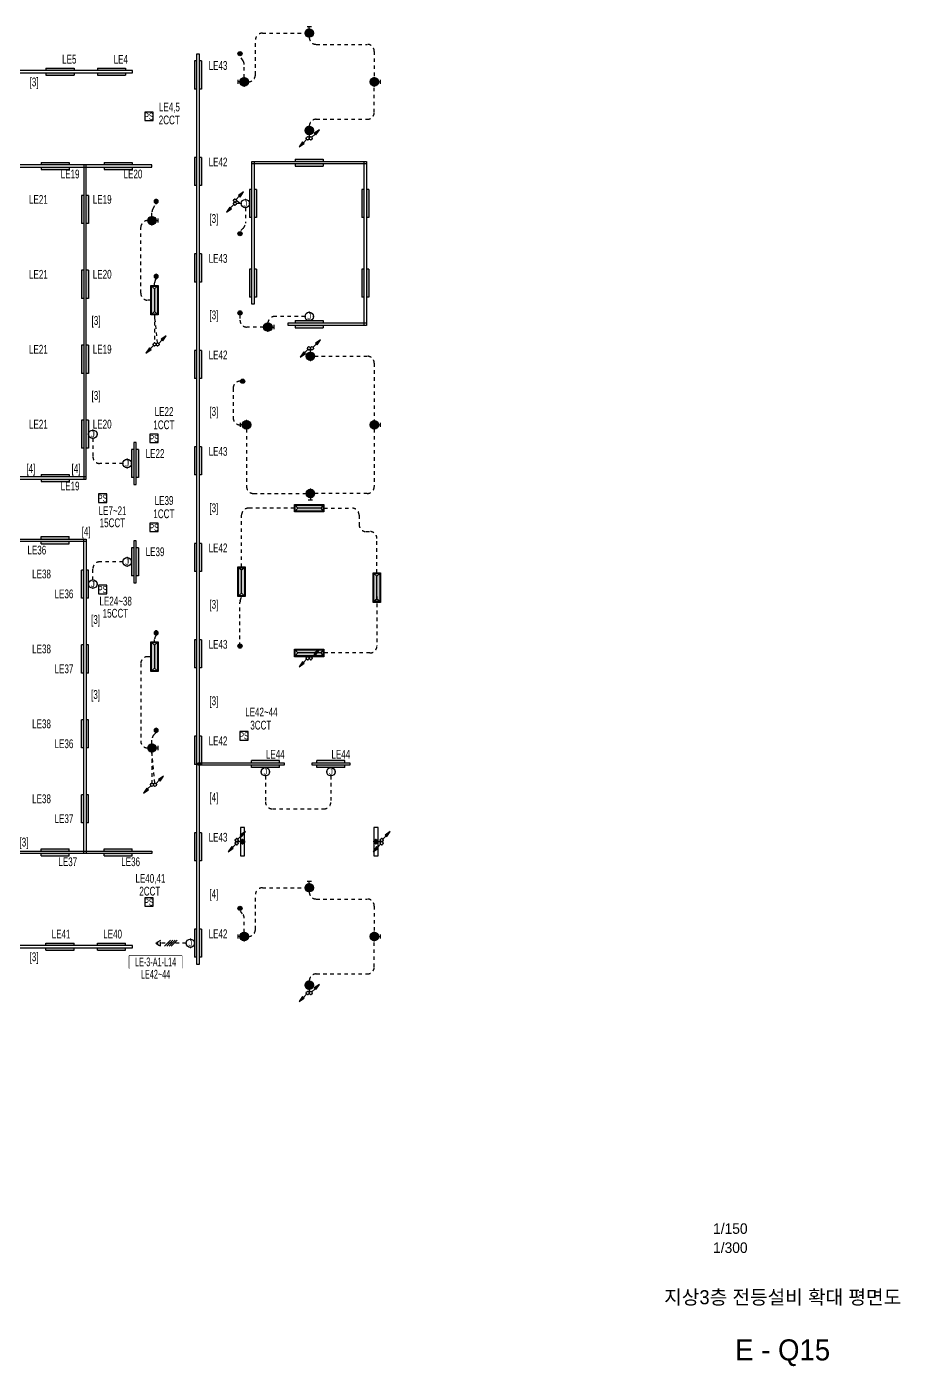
# Model space of a CAD drawing. Header units: millimetres. Extents: x 86947 to 500447, y -530175 to 1059536.
# Drawn here: x 336633 to 373947, y 194848 to 252050 of the extents above; entities that cross this region are included whole.
import ezdxf
from ezdxf.enums import TextEntityAlignment as Align

# ---------------------------------------------------------------- set-up
doc = ezdxf.new("R2010")
doc.units = ezdxf.units.MM
doc.header["$LTSCALE"] = 150
doc.set_wipeout_variables(frame=1)
doc.linetypes.add('D1', pattern=[3, 1, -1, 1])
for name, color, linetype in [('------01 Distribution Panel', 3, 'Continuous'), ('------03 Lighting Fixture', 3, 'Continuous'), ('------04 Lighting Switch', 2, 'Continuous'), ('------04 Number of Strands (가닥수)', 1, 'Continuous'), ('-----20 General Symbol', 3, 'Continuous'), ('-----23 Concealed or Exposed Wire', 4, 'D1'), ('-----28 Race Way', 1, 'Continuous'), ('-----41 Drawing Title', 2, 'Continuous'), ('-----42 Drawing Number', 2, 'Continuous'), ('-----43 Drawing Scale', 3, 'Continuous')]:
    doc.layers.add(name, color=color, linetype=linetype)
doc.styles.add('ELEC', font='Dotum.ttf')

# ---------------------------------------------------------------- blocks, each defined once
blk = doc.blocks.new('E17')
h = blk.add_hatch(color=256)
h.paths.add_polyline_path([(600, 100), (-600, 100), (-600, 0), (600, 0)])
h.paths.add_polyline_path([(600, -100), (-600, -100), (-600, -200), (600, -200)])
for p, q in [((-600, 100), (600, 100)), ((-600, 100), (-600, 0)), ((600, 100), (600, 0)), ((600, 100), (600, 0)), ((-600, -100), (-600, -200)), ((-600, -200), (600, -200)), ((600, -100), (600, -200))]:
    blk.add_line(p, q)
blk = doc.blocks.new('*U16')
blk.add_lwpolyline([(150, 0), (-150, 0), (-150, -300), (150, -300)], close=True)
at = {"style": 'ELEC', "width": 0.6}
blk.add_text('PS', height=250, dxfattribs=at).set_placement((0, -150), align=Align.MIDDLE)
blk = doc.blocks.new('*U13')
h = blk.add_hatch(color=256)
edge = h.paths.add_edge_path()
edge.add_arc((0, -75), 75, 0, 360)
blk.add_circle((0, -75), 75)
blk = doc.blocks.new('D06')
for p, q in [((-75, 0), (0, 0)), ((0, -75), (0, 75))]:
    blk.add_line(p, q)
at = {"linetype": 'Continuous'}
blk.add_circle((-225, 0), 150, dxfattribs=at)
for p in [(-375, 0), (-225, 150), (-75, 0), (-225, -150)]:
    blk.add_point(p)
blk = doc.blocks.new('E06')
blk.add_hatch(color=256).paths.add_polyline_path([(-75, 0, 1), (-375, 0, 1)])
blk.add_blockref('D06', (0, 0))
blk = doc.blocks.new('벽부 비상등')
h = blk.add_hatch(color=0)
h.dxf.hatch_style = 1
h.paths.add_polyline_path([(0, 488), (-128, 600), (-128, -600), (0, -488)])
h = blk.add_hatch(color=0)
h.dxf.hatch_style = 1
h.paths.add_polyline_path([(128, 600), (0, 488), (0, -488), (128, -600)])
at = {"color": 1}
for p, q in [((-128, 600), (0, 488)), ((0, 488), (128, 600)), ((0, -488), (0, 488)), ((-128, -600), (0, -488)), ((0, -488), (128, -600))]:
    blk.add_line(p, q, dxfattribs=at)
blk.add_lwpolyline([(158, -630), (158, 630), (-158, 630), (-158, -630)], close=True)
blk.add_lwpolyline([(128, -600), (128, 600), (-128, 600), (-128, -600)], close=True, dxfattribs=at)
blk = doc.blocks.new('O04')
blk.add_circle((0, 0), 150)
for p in [(-150, 0), (0, 150), (150, 0), (0, -150)]:
    blk.add_point(p)
at = {"style": 'ELEC'}
blk.add_text('J', height=214, dxfattribs=at).set_placement((0, 0), align=Align.MIDDLE)
blk = doc.blocks.new('O01')
blk.add_hatch(color=256).paths.add_polyline_path([(-149, -218), (-218, -149), (-368, -368)])
blk.add_line((-46, -46), (-184, -184))
blk.add_lwpolyline([(-368, -368), (-149, -218), (-218, -149), (-368, -368)])
blk.add_circle((0, 0), 65)
for p in [(-65, 0), (-65, 0), (0, 65), (0, 65), (65, 0), (65, 0), (0, -65), (0, -65)]:
    blk.add_point(p)
blk = doc.blocks.new('O07')
blk.add_lwpolyline([(0, -100), (173, 0), (0, 100)], close=True)
blk = doc.blocks.new('*U48')
at = {"color": 0}
for p, q in [((-226, -106), (-14, 106)), ((-146, -106), (66, 106)), ((-66, -106), (146, 106)), ((14, -106), (226, 106))]:
    blk.add_line(p, q, dxfattribs=at)
blk = doc.blocks.new('D12')
at = {"linetype": 'Continuous'}
blk.add_lwpolyline([(600, -90), (600, 90), (-600, 90), (-600, -90)], close=True, dxfattribs=at)
blk.add_circle((0, 0), 90, dxfattribs=at)
for p in [(-90, 0), (0, 90), (90, 0), (0, -90)]:
    blk.add_point(p)
blk = doc.blocks.new('E13')
at = {"layer": '------03 Lighting Fixture'}
blk.add_hatch(color=256, dxfattribs=at).paths.add_polyline_path([(-90, 180, 1), (90, 180, 1)])
for p, q in [((90, 0), (-90, 0)), ((0, 90), (0, 0))]:
    blk.add_line(p, q, dxfattribs=at)
blk.add_blockref('D12', (0, 180), dxfattribs=at)

msp = doc.modelspace()

# ---------------------------------------------------------------- linework, layer by layer
at = {"layer": '------01 Distribution Panel', "color": 1, "elevation": 0}
msp.add_lwpolyline([(341008, 211851), (343263, 211851), (343263, 212376), (341008, 212376)], close=True, dxfattribs=at)
at = {"layer": '-----23 Concealed or Exposed Wire'}
for p, q in [((341980, 243775), (341800, 243775)), ((341500, 240675), (341500, 243475)), ((341935, 240375), (341800, 240375)), ((345740, 239742), (345740, 239525)), ((348520, 239680), (347230, 239680)), ((346750, 239225), (346040, 239225)), ((346930, 239225), (346930, 239380)), ((339455, 234470), (339455, 233700)), ((340740, 233400), (339755, 233400)), ((345808, 228980), (345808, 231192)), ((348070, 231492), (346108, 231492)), ((349330, 231492), (350530, 231492)), ((350830, 231192), (350830, 230792)), ((351130, 230492), (351293, 230492)), ((351593, 228730), (351593, 230192)), ((339455, 228430), (339455, 228900)), ((340740, 229200), (339755, 229200)), ((346827, 220055), (346827, 218950)), ((349627, 220055), (349627, 218950)), ((347127, 218650), (349327, 218650))]:
    msp.add_line(p, q, dxfattribs=at)
at = {"layer": '-----23 Concealed or Exposed Wire', "elevation": 0}
for points in [[(346100, 249700, 0.414214), (346400, 250000), (346400, 251480, -0.414214), (346700, 251780), (348520, 251780)], [(348700, 251600, 0.414214), (349000, 251300), (351180, 251300, -0.414214), (351480, 251000), (351480, 249880)], [(345920, 249880), (345920, 250441, 0.143386), (345873, 250603), (345740, 250810)], [(348700, 247800, -0.414214), (349000, 248100), (351180, 248100, 0.414214), (351480, 248400), (351480, 249520)], [(341980, 243955), (341980, 244128, -0.141893), (342026, 244289), (342160, 244500)], [(345970, 244320), (345970, 243661, -0.197487), (345883, 243450), (345740, 243305)], [(342093, 241005), (342093, 241104, -0.134172), (342134, 241256), (342160, 241300)], [(348930, 237980), (351180, 237980, -0.414214), (351480, 237680), (351480, 235230)], [(345762, 236915), (345750, 236915, 0.414214), (345450, 236615), (345450, 235350, 0.414214), (345750, 235050)], [(346020, 234870), (346020, 232420, 0.414214), (346320, 232120), (348570, 232120)], [(351480, 234870), (351480, 232420, -0.414214), (351180, 232120), (348930, 232120)], [(345740, 225600), (345740, 227463, -0.077895), (345754, 227555), (345808, 227720)], [(351593, 227720), (351593, 225607, -0.414214), (351293, 225307), (349330, 225307)], [(342093, 225780), (342093, 225883, -0.150684), (342145, 226052), (342160, 226075)], [(341935, 225150), (341800, 225150, 0.414214), (341500, 224850), (341500, 221550, 0.414214), (341800, 221250)], [(341980, 221430), (341980, 221606, -0.193153), (342063, 221814), (342160, 221915)], [(346100, 213200, 0.414214), (346400, 213500), (346400, 214980, -0.414214), (346700, 215280), (348520, 215280)], [(348700, 215100, 0.414214), (349000, 214800), (351180, 214800, -0.414214), (351480, 214500), (351480, 213380)], [(345920, 213380), (345920, 213978, 0.169198), (345855, 214165), (345740, 214310)], [(348700, 211300, -0.414214), (349000, 211600), (351180, 211600, 0.414214), (351480, 211900), (351480, 213020)]]:
    msp.add_lwpolyline(points, format="xyb", dxfattribs=at)
for points in [[(345591, 244630), (345790, 244500), (345591, 244500)], [(342222, 238550), (342093, 239745), (342093, 238550)], [(342110, 219750), (341980, 221070), (341980, 219750)], [(343440, 212910), (342140, 212910)]]:
    msp.add_lwpolyline(points, dxfattribs=at)
at = {"layer": '-----23 Concealed or Exposed Wire'}
for centre, start, end in [((341800, 243475), 90, 180), ((341800, 240675), 180, 270), ((347230, 239380), 90, 180), ((346040, 239525), 180, 270), ((339755, 233700), 180, 270), ((346108, 231192), 90, 180), ((350530, 231192), 0, 90), ((351130, 230792), 180, 270), ((351293, 230192), 0, 90), ((339755, 228900), 90, 180), ((347127, 218950), 180, 270), ((349327, 218950), 270, 0)]:
    msp.add_arc(centre, 300, start, end, dxfattribs=at)
at = {"layer": '-----28 Race Way', "elevation": 0}
for points in [[(344000, 250890), (344000, 212010), (343900, 212010), (343900, 250890)], [(277750, 250080), (341150, 250080), (341150, 250180), (277750, 250180)], [(277525, 246050), (341975, 246050), (341975, 246150), (277525, 246150)], [(339175, 232725), (339175, 246150), (339075, 246150), (339075, 232725)], [(346250, 246300), (346350, 246300), (346350, 240200), (346250, 240200)], [(351150, 246300), (351150, 246200), (346250, 246200), (346250, 246300)], [(351050, 246300), (351150, 246300), (351150, 239300), (351050, 239300)], [(351150, 239400), (351150, 239300), (347800, 239300), (347800, 239400)], [(341300, 234300), (341200, 234300), (341200, 232500), (341300, 232500)], [(309550, 232725), (339175, 232725), (339175, 232825), (309550, 232825)], [(279725, 230175), (339175, 230175), (339175, 230075), (279725, 230075)], [(339175, 230175), (339175, 216750), (339075, 216750), (339075, 230175)], [(341300, 230100), (341200, 230100), (341200, 228300), (341300, 228300)], [(343950, 220615), (347627, 220615), (347627, 220515), (343950, 220515)], [(348827, 220615), (350427, 220615), (350427, 220515), (348827, 220515)], [(277525, 216850), (341975, 216850), (341975, 216750), (277525, 216750)]]:
    msp.add_lwpolyline(points, close=True, dxfattribs=at)
at = {"layer": '-----28 Race Way'}
msp.add_lwpolyline([(277750, 212720), (341150, 212720), (341150, 212820), (277750, 212820)], close=True, dxfattribs=at)

# ---------------------------------------------------------------- block references
at = {"layer": '------03 Lighting Fixture', "xscale": 1.2, "yscale": 1.2, "zscale": 1.2}
for p, rotation in [((348700, 252050), 90), ((345650, 249700), 180), ((348700, 247350), 270), ((348750, 238250), 90), ((345750, 235050), 180), ((348750, 231850), 270), ((348700, 215550), 90), ((345650, 213200), 180), ((348700, 210850), 270)]:
    msp.add_blockref('E06', p, dxfattribs=dict(at, rotation=rotation))
at = {"layer": '------03 Lighting Fixture', "color": 3}
for p, rotation in [((344000, 249990), 270), ((344000, 245870), 270), ((339175, 244250), 270), ((346350, 244500), 270), ((351150, 244500), 270), ((344000, 241750), 270), ((339175, 241050), 270), ((346350, 241100), 270), ((351150, 241100), 270), ((339175, 237850), 270), ((344000, 237630), 270), ((339175, 234650), 270), ((341300, 233400), 270), ((344000, 233510), 270), ((344000, 229390), 270), ((341300, 229200), 270), ((344000, 225270), 270), ((344000, 221150), 270), ((346827, 220515), 180), ((349627, 220515), 180), ((344000, 217030), 270), ((344000, 212910), 270)]:
    msp.add_blockref('E17', p, dxfattribs=dict(at, rotation=rotation))
for p in [(338050, 250180), (340250, 250180), (337850, 246150), (340537, 246150), (348700, 246300), (348700, 239400), (337850, 232825)]:
    msp.add_blockref('E17', p, dxfattribs=at)
at = {"layer": '------03 Lighting Fixture', "xscale": 1.2, "yscale": 1.2, "zscale": 1.2}
for p in [(351750, 249700), (342250, 243775), (347200, 239225), (351750, 235050), (342250, 221250), (351750, 213200)]:
    msp.add_blockref('E06', p, dxfattribs=at)
at = {"layer": '------03 Lighting Fixture', "xscale": -1}
for p, rotation in [((342093, 240375), 180), ((348700, 231492), 90), ((342093, 225150), 180), ((348700, 225307), 90)]:
    msp.add_blockref('벽부 비상등', p, dxfattribs=dict(at, rotation=rotation))
at = {"layer": '------03 Lighting Fixture', "color": 3, "xscale": -1}
for p, rotation in [((337850, 230075), 180), ((339175, 228250), 270), ((339175, 225050), 270), ((339175, 221850), 270), ((339175, 218650), 270), ((337850, 216750), 180), ((340537, 216750), 180), ((338050, 212720), 180), ((340250, 212720), 180)]:
    msp.add_blockref('E17', p, dxfattribs=dict(at, rotation=rotation))
at = {"layer": '------03 Lighting Fixture', "xscale": -1}
for p in [(345808, 228350), (351593, 228100)]:
    msp.add_blockref('벽부 비상등', p, dxfattribs=at)
at = {"layer": '------03 Lighting Fixture'}
for p, rotation in [((345670, 217250), 270), ((351730, 217250), 89.99999999999999)]:
    msp.add_blockref('E13', p, dxfattribs=dict(at, rotation=rotation))
at = {"layer": '------04 Lighting Switch', "yscale": 1.2, "zscale": 1.2}
for p, xscale, rotation in [((345650, 250900), 1.2, 89.99999999999999), ((342250, 244590), -1.2, 270), ((345650, 243215), 1.2, 89.99999999999999), ((342250, 241390), -1.2, 270), ((345650, 239832), 1.2, 89.99999999999999), ((345762, 236915), 1.2, 89.99999999999999), ((342250, 226165), -1.2, 270), ((345650, 225600), 1.2, 89.99999999999999), ((342250, 222005), -1.2, 270), ((345650, 214400), 1.2, 89.99999999999999)]:
    msp.add_blockref('*U13', p, dxfattribs=dict(at, xscale=xscale, rotation=rotation))
at = {"layer": '------04 Lighting Switch', "xscale": 1.2, "yscale": 1.2, "zscale": 1.2}
for p in [(341850, 248410), (342070, 234650), (339870, 232100), (342070, 230850), (339870, 228200), (345912, 221950), (341850, 214850)]:
    msp.add_blockref('*U16', p, dxfattribs=at)
at = {"layer": '------04 Number of Strands (가닥수)', "xscale": 1.2, "yscale": 1.2, "zscale": 1.2}
msp.add_blockref('*U48', (342790, 212910), dxfattribs=at)
at = {"layer": '-----20 General Symbol'}
for p in [(348635, 247285), (345526, 244500), (342093, 238485), (348685, 238315), (348635, 225085), (341980, 219685), (345605, 217185), (351795, 217185), (348635, 210785)]:
    msp.add_blockref('O01', p, dxfattribs=at)
at = {"layer": '-----20 General Symbol', "rotation": 180}
for p in [(348765, 247285), (345526, 244630), (342222, 238485), (348815, 238315), (348765, 225085), (342110, 219685), (345605, 217315), (351795, 217315), (348765, 210785)]:
    msp.add_blockref('O01', p, dxfattribs=at)
at = {"layer": '-----20 General Symbol', "xscale": 1.2, "yscale": 1.2, "zscale": 1.2}
for p in [(345970, 244500), (348700, 239680), (339455, 234650), (340920, 233400), (340920, 229200), (339455, 228250), (346827, 220235), (349627, 220235), (343620, 212910)]:
    msp.add_blockref('O04', p, dxfattribs=at)
at = {"layer": '-----23 Concealed or Exposed Wire', "xscale": 1.199999999953434, "yscale": 1.199999999953434, "zscale": 1.199999999953434, "rotation": 180}
msp.add_blockref('O07', (342348, 212910), dxfattribs=at)

# ---------------------------------------------------------------- texts
at = {"layer": '------04 Lighting Switch', "style": 'ELEC', "width": 0.7}
for s, p in [('LE5', (338449, 250663)), ('LE4', (340649, 250663)), ('LE43', (344803, 250398)), ('2CCT', (342719, 248071)), ('LE4,5', (342726, 248589)), ('LE42', (344803, 246278)), ('LE19', (338484, 245763)), ('LE20', (341171, 245763)), ('LE21', (337130, 244681)), ('LE19', (339855, 244681)), ('LE43', (344803, 242158)), ('LE21', (337130, 241481)), ('LE20', (339855, 241481)), ('LE21', (337130, 238281)), ('LE19', (339855, 238281)), ('LE42', (344803, 238038)), ('LE22', (342498, 235621)), ('LE21', (337130, 235081)), ('LE20', (339855, 235081)), ('1CCT', (342490, 235053)), ('LE22', (342113, 233831)), ('LE43', (344803, 233918)), ('LE19', (338484, 232438)), ('LE39', (342498, 231821)), ('LE7~21', (340298, 231385)), ('1CCT', (342490, 231253)), ('15CCT', (340290, 230868)), ('LE42', (344803, 229798)), ('LE36', (337062, 229703)), ('LE39', (342113, 229631)), ('LE38', (337263, 228681)), ('LE36', (338222, 227831)), ('LE24~38', (340429, 227523)), ('15CCT', (340421, 227005)), ('LE38', (337263, 225481)), ('LE43', (344803, 225678)), ('LE37', (338222, 224631)), ('LE42~44', (346656, 222788)), ('LE38', (337263, 222281)), ('3CCT', (346631, 222226)), ('LE36', (338222, 221431)), ('LE42', (344803, 221558)), ('LE44', (347249, 220983)), ('LE44', (350049, 220983)), ('LE38', (337263, 219081)), ('LE37', (338222, 218231)), ('LE43', (344803, 217438)), ('LE37', (338384, 216393)), ('LE36', (341071, 216393)), ('LE40,41', (341914, 215649)), ('2CCT', (341889, 215136)), ('LE41', (338099, 213303)), ('LE40', (340299, 213303)), ('LE42', (344803, 213318))]:
    msp.add_text(s, height=375, dxfattribs=at).set_placement(p, align=Align.MIDDLE)
at = {"layer": '-----28 Race Way', "style": 'ELEC', "width": 0.7}
for s, p in [('[3]', (336944, 249646)), ('[3]', (344626, 243817)), ('[3]', (339592, 239460)), ('[3]', (344626, 239697)), ('[3]', (339592, 236260)), ('[3]', (344626, 235577)), ('[4]', (336806, 233141)), ('[4]', (338738, 233141)), ('[3]', (344626, 231457)), ('[4]', (339171, 230452)), ('[3]', (344626, 227337)), ('[3]', (339571, 226689)), ('[3]', (339571, 223489)), ('[3]', (344626, 223217)), ('[4]', (344626, 219097)), ('[3]', (336513, 217184)), ('[4]', (344626, 214977)), ('[3]', (336944, 212286))]:
    msp.add_text(s, height=375, dxfattribs=at).set_placement(p, align=Align.MIDDLE)
at = {"layer": '-----41 Drawing Title', "style": 'ELEC'}
msp.add_text('지상3층 전등설비 확대 평면도', height=600, dxfattribs=at).set_placement((368925, 197795), align=Align.MIDDLE_CENTER)
at = {"layer": '-----42 Drawing Number', "style": 'ELEC'}
msp.add_text('E - Q15', height=900, dxfattribs=at).set_placement((368925, 195545), align=Align.MIDDLE_CENTER)
at = {"layer": '-----43 Drawing Scale', "style": 'ELEC'}
for s, p in [('1/150', (366690, 200725)), ('1/300', (366690, 199910))]:
    msp.add_text(s, height=450, dxfattribs=at).set_placement(p, align=Align.MIDDLE_CENTER)

# ---------------------------------------------------------------- next in the draw order: wipeouts: each hides what was drawn before it
at = {"color": 1}
msp.add_wipeout([(341008, 211851), (343263, 211851), (343263, 212376), (341008, 212376)], dxfattribs=at)

# ---------------------------------------------------------------- next in the draw order: wipeouts: each hides what was drawn before it
msp.add_wipeout([(341008, 211326), (343263, 211326), (343263, 211851), (341008, 211851)], dxfattribs=at)

# ---------------------------------------------------------------- next in the draw order: texts
at = {"style": 'ELEC', "width": 0.6}
for s, p in [('LE-3-A1-L14', (342135, 212113)), ('LE42~44', (342135, 211588))]:
    msp.add_text(s, height=375, dxfattribs=at).set_placement(p, align=Align.MIDDLE_CENTER)

doc.saveas('drawing.dxf')
